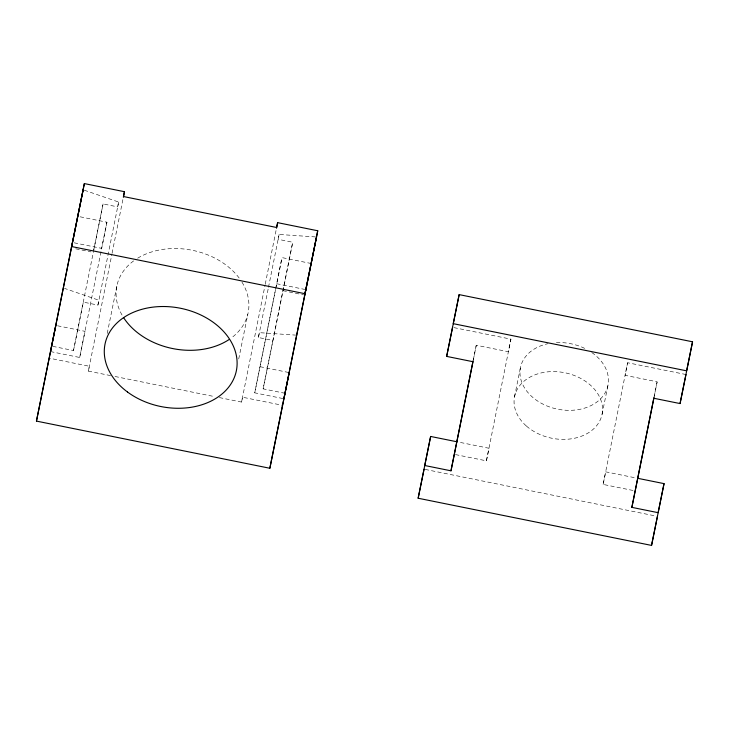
<?xml version="1.0" encoding="UTF-8"?>
<svg xmlns="http://www.w3.org/2000/svg" width="729" height="729" viewBox="0 0 729 729"><rect width="100%" height="100%" fill="white"/><g stroke="black" fill="none" stroke-linecap="round" stroke-linejoin="round"><path stroke-width="0.55" stroke-dasharray="3.65 2.73" d="M52.707 346.339L73.492 350.54L103.081 203.929L117.67 206.881L118.654 202.042L84.245 190.196M50.52 351.578L79.689 357.474L106.944 222.217L78.85 216.54M73.492 350.54L83.343 302.125L97.932 305.077L118.654 202.042M110.58 375.599L88.382 371.116L111.947 253.965M112.075 253.245L123.347 197.258M219.356 397.578L241.554 402.071L265.11 284.921M265.247 284.201L276.646 227.494M315.438 236.916L279.116 234.465L278.132 239.312L292.721 242.256L272.983 340.452L258.394 337.509L268.345 288.028M268.482 287.29L279.116 234.465M282.834 398.526L254.74 392.849L275.553 289.304M275.781 288.192L281.995 257.601L310.089 263.278M254.74 392.849L275.498 289.887M275.726 288.775L281.995 257.601M285.012 393.286L263.133 388.867L292.721 242.256M473.358 359.716L476.265 345.245L508.359 351.733L510.92 339.14L452.572 327.348M455.443 454.577L486.425 460.837L510.92 339.14M633.009 490.462L603.129 484.421L627.623 362.732L685.971 374.524M654.241 396.275L657.148 381.805L625.063 375.317L627.623 362.732M93.677 250.147L103.081 203.929M106.944 222.217L101.623 248.361L73.529 242.684M79.689 357.474L85.011 331.331L56.917 325.653M97.932 305.077L98.916 300.239L64.507 288.392M88.382 371.116L89.366 366.268L49.253 358.167M107.209 333.499L117.196 284.438M238.72 358.996L247.787 314.399M241.554 402.071L242.538 397.223L282.652 405.333M258.394 337.509L259.378 332.661L295.692 335.112M263.133 388.867L272.983 340.452M472.921 361.702L476.265 345.245M486.425 460.837L488.986 448.253L458.158 442.02M514.546 396.649L520.451 367.598M602.063 414.336L607.977 385.286M603.129 484.421L605.69 471.836L636.517 478.069M653.804 398.262L657.148 381.805M276.674 283.736L304.768 289.413M75.725 248.808L91.043 251.906M282.87 290.671L303.656 294.871M260.062 366.705L289.231 372.601M115.027 376.492L214.918 396.685M425.171 469.412L656.346 516.132M241.955 282.114A67.013 50.11 11.5 0 1 231.43 337.892M122.025 315.046A67.013 50.11 11.5 0 1 134.346 260.371M137.663 258.184A67.013 50.11 11.5 0 1 239.75 278.815M591.793 352.517A44.651 33.388 11.5 0 1 593.506 404.258A44.651 33.388 11.5 0 1 526.456 390.708A44.651 33.388 11.5 0 1 548.035 343.678M556.382 342.603A44.651 33.388 11.5 0 1 586.207 349.145M526.447 426.073A44.651 33.388 11.5 0 0 600.833 418.528A44.651 33.388 11.5 0 0 547.634 371.863A44.651 33.388 11.5 0 0 526.447 426.073"/><path stroke-width="1.09" d="M289.231 372.601L269.848 468.264L36.45 421.098L84.345 183.59L124.459 191.7L123.347 197.258M55.832 325.435L36.45 421.098M84.345 183.59L50.52 351.578M276.51 228.213L277.631 222.655L317.744 230.765L283.918 398.745M269.848 468.264L305.843 289.632M657.458 516.36L651.544 545.41L418.145 498.235L430.639 436.461L457.065 441.801M430.639 436.461L424.725 465.503L450.987 470.816L472.921 361.702L446.658 356.399L459.152 294.616L692.55 341.792L680.057 403.565L653.804 398.262L631.87 507.366L658.123 512.678L664.037 483.628L637.611 478.288M473.13 360.837L450.987 470.816M654.022 397.387L631.87 507.366M651.544 545.41L664.037 483.628M71.351 247.924L83.17 189.832M124.459 191.7L123.474 196.538L276.646 227.494L277.631 222.655M317.744 230.765L304.941 293.696L71.542 246.53M304.749 295.09L316.568 236.998M459.152 294.616L453.238 323.667L686.636 370.833L692.55 341.792M446.658 356.399L452.572 327.348M418.145 498.235L424.059 469.194M680.057 403.565L685.971 374.524M229.006 339.586A67.013 50.11 11.5 0 1 123.547 317.562M127.52 392.029A67.013 50.11 11.5 0 0 235.996 372.373A67.013 50.11 11.5 0 0 148.579 307.793A67.013 50.11 11.5 0 0 127.52 392.029"/></g></svg>
